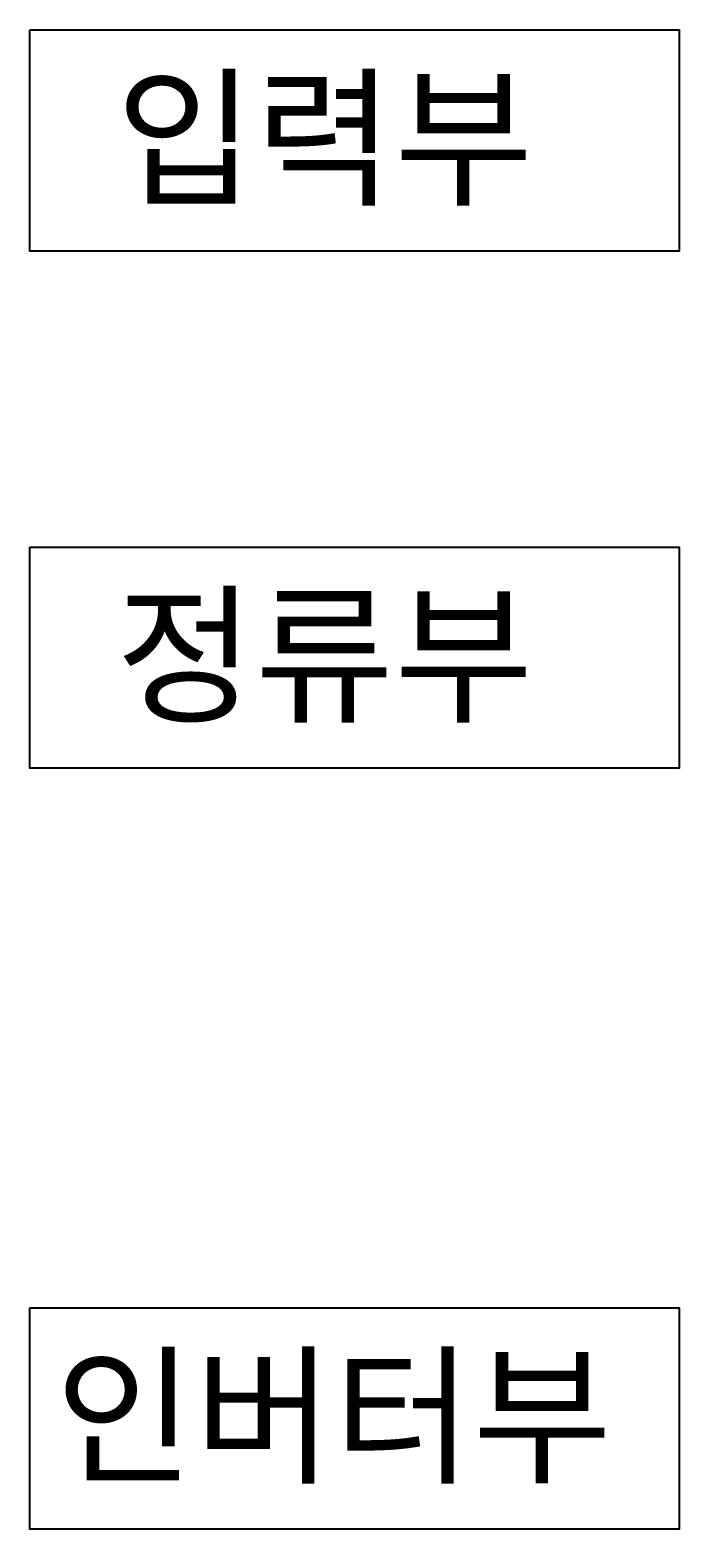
# Model space of a CAD drawing. Header units: millimetres. Extents: x 24815 to 36799, y -9299 to 5469.
# Drawn here: x 24815 to 25564, y -3683 to -1954 of the extents above; entities that cross this region are included whole.
import ezdxf

# ---------------------------------------------------------------- set-up
doc = ezdxf.new("R2010")
doc.units = ezdxf.units.MM
doc.styles.add('HAN', font='')
doc.styles.get('HAN').set_extended_font_data('GulimChe')

msp = doc.modelspace()

# ---------------------------------------------------------------- linework, layer by layer
for points in [[(24815.496, -1954.237), (25564.255, -1954.237), (25564.255, -2209.336), (24815.496, -2209.336)], [(24815.496, -2550.415), (25564.255, -2550.415), (25564.255, -2805.515), (24815.496, -2805.515)], [(24815.496, -3427.601), (25564.255, -3427.601), (25564.255, -3682.7), (24815.496, -3682.7)]]:
    msp.add_lwpolyline(points, close=True)

# ---------------------------------------------------------------- texts
at = {"color": 2, "style": 'HAN'}
for s, p in [('입력부', (24914.33, -2143.103)), ('정류부', (24914.33, -2739.282)), ('인버터부', (24844.33, -3616.468))]:
    msp.add_text(s, height=128, dxfattribs=at).set_placement(p)

doc.saveas('drawing.dxf')
